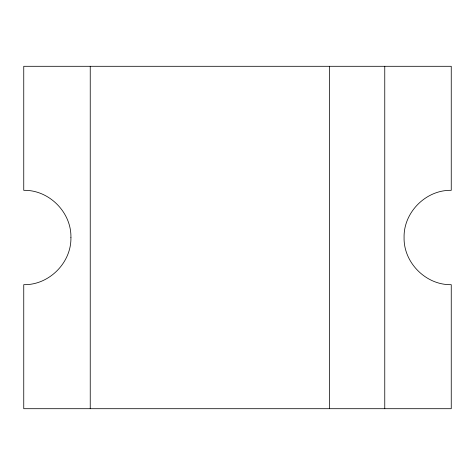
<?xml version="1.0" encoding="UTF-8"?>
<svg xmlns="http://www.w3.org/2000/svg" width="475" height="475" viewBox="0 0 475 475"><rect width="100%" height="100%" fill="white"/><g stroke="black" fill="none" stroke-linecap="round" stroke-linejoin="round"><path stroke-width="0.71" d="M384.762 66.298L384.762 408.702M329.585 66.298L329.585 408.702M90.238 66.298L90.238 408.702M70.918 237.5C71.517 262.705 48.955 285.267 23.75 284.668L23.75 408.702L451.25 408.702L451.25 284.668C426.045 285.267 403.483 262.705 404.082 237.5C403.483 212.295 426.045 189.733 451.25 190.333L451.25 66.298L23.75 66.298L23.75 190.333C48.955 189.733 71.517 212.295 70.918 237.5"/></g></svg>
